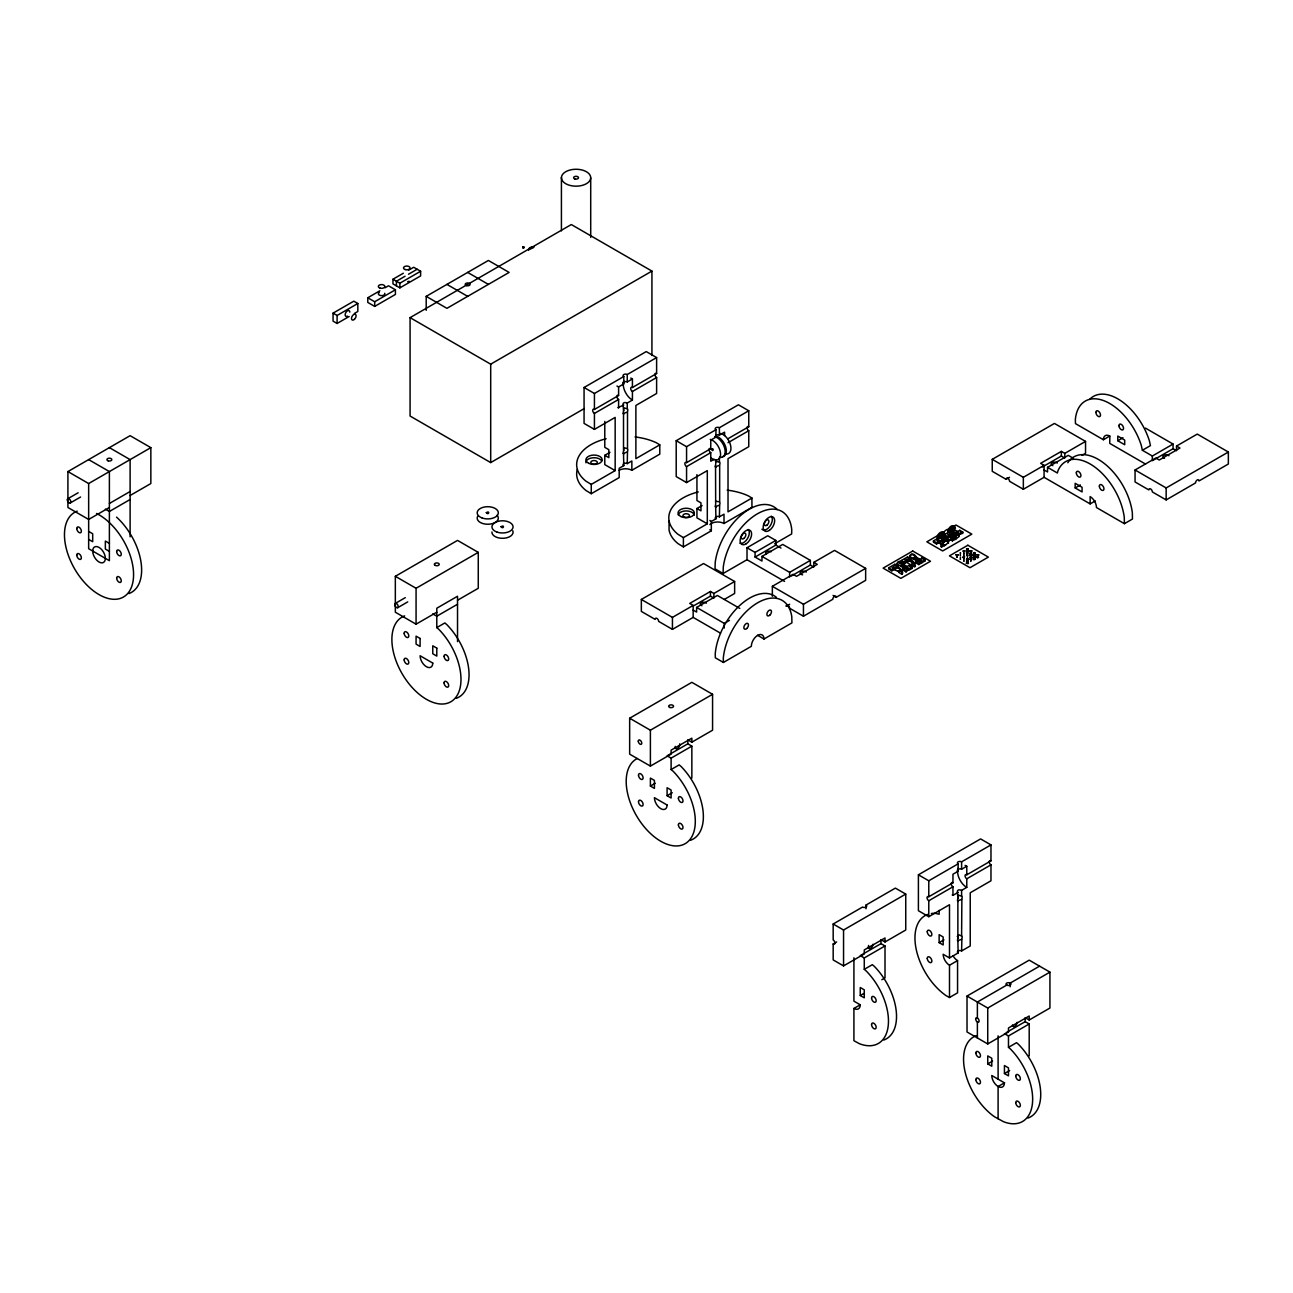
<?xml version="1.0" encoding="UTF-8"?>
<svg xmlns="http://www.w3.org/2000/svg" width="1293" height="1293" viewBox="0 0 1293 1293"><rect width="100%" height="100%" fill="white"/><g stroke="black" fill="none" stroke-linecap="round" stroke-linejoin="round"><path stroke-width="1.5" d="M777.303 509.523A48.859 28.204 -60 0 0 741.325 514.889A48.859 28.204 -60 0 0 715.207 562.455L715.045 568.855L723.11 573.51L723.272 567.11A48.859 28.204 -60 0 1 758.344 513.289A48.859 28.204 -60 0 1 791.752 529.791L791.655 533.944L774.572 543.803M950.403 531.164L950.403 532.36L953.523 534.154L953.523 532.958L950.403 531.164L944.197 534.752L944.197 535.949L947.3 537.743L947.3 536.547L943.842 533.993A4.881 2.828 -60 0 0 940.496 532.344A4.881 2.828 -60 0 0 936.989 537.726L937.797 538.195A4.881 2.828 -60 0 1 941.304 532.813A4.881 2.828 -60 0 1 944.65 534.462M951.373 530.793L955.414 528.239A4.881 2.828 -60 0 0 952.084 526.59A4.881 2.828 -60 0 0 948.577 531.973L947.769 531.504A4.881 2.828 -60 0 1 950.824 526.413A4.881 2.828 -60 0 1 954.396 526.881M940.399 534.866L939.284 535.625L940.641 534.817M941.821 534.429L942.306 533.249M942.71 533.362L941.595 534.284L942.468 533.169M953.474 527.14L952.424 528.191L953.668 527.124M901.9 574.27L901.9 573.639A4.881 2.828 60 0 0 898.829 568.532A4.881 2.828 60 0 0 895.257 569.017C892.186 567.482 897.455 570.763 895.952 567.239L898.021 566.043L895.952 568.435A4.881 2.828 60 0 1 899.637 568.063A4.881 2.828 60 0 1 902.692 573.171L901.9 574.27L899.12 572.654L899.281 571.102M898.053 570.843L899.686 571.603M956.917 533.282L957.968 534.009M907.88 561.889L907.896 561.663A4.881 2.828 60 0 1 911.5 561.21A4.881 2.828 60 0 1 914.555 566.318L915.363 565.849A4.881 2.828 60 0 0 912.308 560.758A4.881 2.828 60 0 0 908.72 561.227L906.765 561.404M907.088 569.583L908.494 569.566M524.134 247.658L523.309 246.737L522.728 247.739M909.011 570.197L912.308 568.306L912.308 567.11L909.189 565.316L902.967 568.904L902.967 570.1L906.086 571.894L908.381 569.825M920.131 559.869L915.638 561.582L915.638 562.794L918.757 564.588L924.964 560.984L924.964 559.788L921.861 557.994L919.792 559.659M941.045 536.951L942.452 537.338M944.423 545.646L941.611 546.858A4.881 2.828 -60 0 1 944.957 541.363A4.881 2.828 -60 0 1 948.464 542.688L944.423 545.646L943.631 544.983M955.188 539.44L952.391 540.652A4.881 2.828 -60 0 1 955.721 535.14A4.881 2.828 -60 0 1 959.228 536.466L955.188 539.44L954.46 538.551M899.993 562.099L899.847 562.067A4.881 2.828 60 0 0 897.003 563.845L905.052 568.904M908.963 558.932L910.692 559.934L910.692 558.738L907.573 556.944L901.366 560.532L901.366 561.728L904.47 563.522L906.538 562.326L911.145 564.976L912.034 564.362M919.436 559.465L917.367 560.192L916.268 559.126A4.881 2.828 60 0 0 912.567 554.681A4.881 2.828 60 0 0 909.674 556.54L917.707 561.582L917.707 560.386M912.648 562.956L913.456 563.392M954.864 535.884L953.474 533.896L957.628 531.956M957.45 936.277L958.856 934.807L961.863 936.164A3.265 1.875 -60 0 1 961.863 938.831L961.604 950.953A2.441 1.406 0 0 0 958.145 950.953A2.441 1.406 0 0 0 958.145 952.941L949.498 957.935L943.163 954.266A8.954 5.172 60 0 0 949.498 965.241L949.498 997.501L945.959 995.562A48.859 28.204 60 0 1 916.398 950.226A48.859 28.204 60 0 1 927.711 914.393M942.759 543.755L943.227 542.721M955.592 535.916L956.222 534.946M900.397 563.489L899.314 562.407L900.558 563.457M900.752 570.86L900.542 569.971M912.308 562.794L913.44 562.52L912.826 563.651M895.209 569.211L893.528 568.241L895.952 567.239M950.436 529.144L950.921 528.287M898.344 571.215L899.346 571.797L893.867 569.631L891.798 570.827L888.695 569.033L888.695 567.837L894.918 564.249L898.021 566.043M939.72 534.914L939.365 534.445M954.412 536.886L953.426 537.646L954.299 536.288M715.546 466.514L715.676 504.351A3.265 1.875 -60 0 0 715.676 507.018L715.934 518.832L711.328 521.483L711.328 530.793L683.399 546.923L678.082 543.674A48.859 28.204 0 0 1 669.063 530.033L669.063 520.723M958.921 534.639L962.8 533.298L962.8 532.102L959.697 530.308L957.628 531.504M591.257 493.716L591.257 484.406L615.161 470.604L615.161 417.413L594.424 429.389L584.064 423.393L584.064 387.496L646.241 351.583L656.618 357.579L656.618 373.532L632.422 387.496A2.441 1.406 60 0 0 630.693 388.498A2.441 1.406 60 0 0 632.422 391.488L632.422 400.054L627.25 403.044L625.521 402.559A2.408 1.649 11.7 0 0 623.081 403.966L623.517 411.255A3.265 1.875 -60 0 0 623.517 413.922L623.517 451.144A3.265 1.875 -60 0 0 623.517 453.811L623.792 465.625L619.185 468.276L619.185 477.586L591.257 493.716L585.939 490.467A48.859 28.204 0 0 1 577.276 469.472M623.792 465.625A2.441 1.406 0 0 1 623.792 463.621A2.441 1.406 0 0 1 627.25 463.621L627.509 451.499A3.265 1.875 -60 0 0 627.509 448.849L627.509 411.61A3.265 1.875 -60 0 0 627.509 408.944L623.792 407.78L623.792 410.705M715.934 460.13L715.676 464.462A3.265 1.875 -60 0 0 715.676 467.112L715.934 467.355M715.546 517.119A2.441 1.406 0 0 1 719.393 516.828L719.668 504.706A3.265 1.875 -60 0 0 719.668 502.04L719.668 464.817A3.265 1.875 -60 0 0 719.668 462.151L715.546 461.342M951.438 530.583L952.537 529.952M949.498 957.935L949.498 904.728L928.778 916.705L918.402 910.725L918.402 874.811L980.595 838.915L990.971 844.895L990.971 860.847L966.776 874.811A2.441 1.406 60 0 0 965.047 875.814A2.441 1.406 60 0 0 966.776 878.804L966.776 887.37L961.604 890.36L959.875 889.875A2.408 1.649 11.7 0 0 957.418 891.281L957.871 898.57A3.265 1.875 -60 0 0 957.871 901.237L957.871 938.476A3.265 1.875 -60 0 0 957.871 941.126L958.145 952.941M961.604 935.922L961.863 898.926A3.265 1.875 -60 0 0 961.863 896.275L958.145 895.095L958.145 898.021M524.198 247.286L523.309 247.949L522.647 247.011M901.851 563.603L902.74 564.491M900.914 570.843L900.639 569.68M951.309 528.336L950.29 529.532L951.066 528.207M715.546 501.231L719.393 501.797M522.631 247.367L524.15 247.302M529.629 248.919L531.035 248.854M950.646 529.5L950.694 528.158M954.848 537.985L956.448 538.712M945.926 539.763L947.203 540.232M715.546 435.515L716.451 434.998A2.441 1.341 -2.5 0 1 719.393 435.127L724.581 432.137L724.581 435.563M899.395 562.293L899.847 562.067A4.881 2.828 60 0 1 903.597 566.431L904.696 567.514L906.781 566.77M899.718 562.083L900.332 563.554M910.094 561.033L911.145 561.889M954.299 536.369L953.668 537.71M349.191 316.478L337.101 323.46L333.061 321.133L333.061 313.148L353.797 301.172L357.822 303.499L357.822 311.484L354.379 313.472M408.507 270.253L413.695 267.263L420.613 271.255L420.613 275.91L399.876 287.87L392.959 283.878L392.959 279.223L403.335 273.243M333.061 313.148L337.101 315.476L357.822 303.499M385.055 287.789L388.514 285.785L395.416 289.777L395.416 294.432L374.695 306.409L367.778 302.417L367.778 297.762L379.867 290.78M405.065 276.233L396.418 281.228L396.418 285.882M408.507 274.245L417.154 269.251M109.388 507.486L88.651 519.447L67.915 507.486L67.915 471.573L130.108 435.676L150.845 447.637L150.845 483.55L130.108 495.51M392.959 279.223L399.876 283.215L420.613 271.255M367.778 297.762L374.695 301.754L395.416 289.777M67.915 471.573L88.651 483.55L150.845 447.637M67.85 498.71L78.146 492.778M426.205 296.356L488.398 260.459L509.119 272.419L446.925 308.332L426.205 296.356L426.205 310.32M70.291 502.945L80.586 497.013M584.323 408.54L490.694 462.587L410.075 416.039L410.075 317.642L571.312 224.546L651.931 271.094L651.931 355.446M109.388 503.494L130.108 491.518M130.108 499.502L109.388 511.478L105.347 509.151M410.075 317.642L490.694 364.173L651.931 271.094M584.064 387.496L594.424 393.476L623.792 376.522A2.441 1.406 0 0 1 623.792 374.534A2.441 1.406 0 0 1 627.25 374.534L656.618 357.579M616.939 386.041L618.604 386.914L623.792 383.908L623.792 376.522M623.792 383.908A2.441 1.341 -2.5 0 1 623.404 382.308L624.293 381.791A2.441 1.341 -2.5 0 1 627.25 381.92L632.422 378.93L632.422 387.496M594.424 429.389L594.424 413.421A2.441 1.406 60 0 1 592.695 410.431A2.441 1.406 60 0 1 594.424 409.445L618.604 395.48L618.604 386.914M594.424 413.421L618.604 399.456A2.441 1.406 60 0 1 616.874 396.466A2.441 1.406 60 0 1 618.604 395.48M632.422 391.488L656.618 377.524A2.441 1.406 60 0 1 654.888 374.534A2.441 1.406 60 0 1 656.618 373.532M617.876 407.651L623.792 405.032M436.792 612.219L416.071 624.18L395.335 612.219L395.335 576.306L457.528 540.409L478.265 552.37L478.265 588.283L457.528 600.243M615.161 470.604L604.785 464.623L604.785 455.314L609.973 452.324M627.25 463.621L631.857 460.971L631.857 470.28A8.954 5.172 0 0 0 619.185 470.28M635.041 436.953A48.859 28.204 0 0 1 656.343 442.739L659.786 444.84L635.881 458.643L635.881 405.452L656.618 393.476L656.618 377.524M395.335 576.306L416.071 588.283L478.265 552.37M683.399 546.923L683.399 537.613L707.303 523.81L707.303 470.62L686.567 482.58L676.207 476.6L676.207 440.703L738.4 404.79L748.76 410.77L748.76 426.738A2.441 1.406 60 0 0 747.031 427.724A2.441 1.406 60 0 0 748.76 430.714L748.76 446.683L728.024 458.643L728.024 511.85L751.928 498.047L748.485 495.946A48.859 28.204 0 0 0 727.183 490.16M395.27 603.443L405.291 597.657M631.857 470.28L659.786 454.15L659.786 444.84M397.711 607.678L407.731 601.891M676.207 440.703L686.567 446.683L715.934 429.729A2.441 1.406 0 0 1 715.934 427.724A2.441 1.406 0 0 1 719.393 427.724L748.76 410.77M715.934 429.729L715.934 437.115L710.762 440.105L710.762 448.671L686.567 462.635A2.441 1.406 60 0 0 684.837 463.637A2.441 1.406 60 0 0 686.567 466.628L686.567 482.58M728.024 438.699L748.76 426.738M686.567 466.628L710.762 452.663A2.441 1.406 60 0 1 709.081 449.188M728.024 442.691L748.76 430.714M457.528 604.235L436.792 616.211L432.767 613.884M714.205 459.241L710.762 461.229L710.762 452.663M404.644 615.888A48.859 28.204 60 0 0 403.82 676.53A48.859 28.204 60 0 0 456.09 697.024A48.859 28.204 60 0 0 438.747 629.271L436.792 627.606L444.857 622.951L446.812 624.616A48.859 28.204 60 0 1 456.284 698.317M715.304 466.708L719.393 465.367M707.303 523.81L696.943 517.83L696.943 508.521L702.115 505.531M719.393 516.828L723.999 514.178L723.999 523.487A8.954 5.172 0 0 0 709.905 524.554M723.999 523.487L751.928 507.357L751.928 498.047M720.476 633.166L693.161 617.391L672.441 629.368L658.622 621.383A2.441 1.406 60 0 0 656.892 618.393A2.441 1.406 60 0 0 655.163 619.395L641.344 611.411L641.344 599.451L703.537 563.538L734.634 581.494L734.634 593.455L724.258 599.451M784.56 581.381L747.015 559.707L747.015 547.747L767.751 535.771L775.816 540.426L775.816 545.08L755.08 557.057L755.08 552.402L775.816 540.426M723.11 573.51L747.015 559.707M755.08 557.057L761.981 561.049L761.981 556.394L782.718 544.418L810.355 560.386L810.355 565.041L791.348 575.999M734.634 581.494L713.898 593.455L710.439 591.467L689.719 603.443L693.161 605.431L693.161 617.391M641.344 599.451L672.441 617.391L693.161 605.431M693.161 606.094L710.439 596.121L713.898 598.109L713.898 593.455M693.161 610.086L696.62 612.074L696.62 607.419L717.356 595.459L739.806 608.421M761.981 556.394L789.635 572.346L810.355 560.386M772.357 596.283L772.357 586.311L793.078 574.334L796.536 576.339L817.273 564.362L813.814 562.374L813.814 567.029L810.355 565.041M813.814 562.374L834.551 550.398L865.647 568.354L865.647 580.331L836.264 597.285L833.064 595.426M1009.526 477.311L1006.067 479.299L992.248 471.315L992.248 459.354L1054.441 423.441L1085.538 441.398L1085.538 453.374L1082.079 455.362M696.62 607.419L724.258 623.388L729.446 620.398M786.176 606.255L789.635 604.267M1085.538 441.398L1064.818 453.374L1061.359 451.37L1040.623 463.347L1044.081 465.335L1044.081 477.311L1090.144 503.898L1095.333 500.908M772.357 586.311L803.454 604.267L865.647 568.354M992.248 459.354L1023.345 477.311L1044.081 465.335M1042.352 466.999L1061.359 456.025L1064.818 458.029L1064.818 453.374M1044.081 469.989L1047.54 471.977L1047.54 467.323L1068.26 455.362L1073.449 458.352M1152.338 456.025L1152.338 460.68L1173.074 448.719L1173.074 444.065L1152.338 456.025L1142.382 450.271L1141.266 445.309A48.859 28.204 60 0 0 1104.254 400.846A48.859 28.204 60 0 0 1075.356 419.465L1075.453 423.603L1103.398 439.733L1109.847 436.016L1109.733 443.386L1145.55 464.074M938.847 534.898L926.839 541.832L942.662 550.963L971.819 534.138L955.996 525.006L952.553 526.978M949.127 528.966C944.165 529.694 943.906 533.233 941.757 534.478M940.173 536.256L945.135 539.585C950.08 537.549 944.181 537.872 944.779 540.118L940.173 537.452L942.241 535.06C946.767 536.676 937.247 538.583 943.05 535.528M955.543 533.896L950.937 531.229L953.022 528.837C957.547 530.453 948.011 532.36 953.83 529.306M941.676 544.531L938.605 542.769L936.536 543.965L933.417 542.155L933.417 540.959L939.639 537.371L942.742 539.165L942.742 540.361M723.401 662.452L751.33 646.322A8.954 5.172 -60 0 1 757.666 635.348A8.954 5.172 -60 0 1 764.001 639.017L791.93 622.887L791.785 616.648A48.859 28.204 -60 0 0 756.696 603.346A48.859 28.204 -60 0 0 723.288 658.412L723.401 662.452L715.336 657.798L715.239 653.757A48.859 28.204 -60 0 1 739.725 605.48A48.859 28.204 -60 0 1 776.414 597.366M786.225 605.77A2.441 1.406 60 0 1 788.132 605.415A2.441 1.406 60 0 1 789.635 608.26L803.454 616.228L832.821 599.273A2.441 1.406 -60 0 1 834.551 596.283A2.441 1.406 -60 0 1 836.264 597.285M1006.067 479.299A2.441 1.406 60 0 1 1007.797 478.297A2.441 1.406 60 0 1 1009.526 481.287L1023.345 489.271L1044.081 477.311M937.781 538.825L940.173 537.452M944.633 534.882L940.577 537.225L941.837 536.482M941.676 537.581L943.745 536.385M952.44 531.358L954.509 530.162M691.852 742.166L691.852 738.174L671.115 750.15L671.115 754.142L650.395 766.102L629.659 754.142L629.659 718.229L691.852 682.332L712.572 694.293L712.572 730.206L691.852 742.166L687.811 739.838L687.811 743.831L667.091 755.807L671.115 758.134L691.852 746.158L691.852 778.079M897.019 564.265L897.811 563.392A4.881 2.828 60 0 1 900.704 561.518A4.881 2.828 60 0 1 904.405 565.962L903.71 566.932M909.674 556.96L910.482 556.071A4.881 2.828 60 0 1 913.359 554.212A4.881 2.828 60 0 1 917.06 558.657L916.365 559.627M943.793 542.624L941.029 540.571L938.314 542.187L942.742 539.165M949.725 536.013L951.793 534.348L949.725 536.013L949.03 535.14L953.523 532.958M933.417 540.959L936.536 542.769L941.029 540.571M947.3 536.547L951.793 534.817M907.25 561.744L906.199 560.92L910.692 558.738M944.44 538.712L946.508 537.516L947.203 538.389M950.937 530.033L955.204 532.49L957.273 531.762M888.695 567.837L891.798 569.631L893.867 568.435L893.867 569.631M901.366 560.532L904.47 562.326L906.538 561.13L906.538 562.326M938.265 541.832L941.029 541.04M946.508 537.985L942.71 540.118L944.44 542.3M942.241 535.06L942.241 536.256L946.848 538.906L948.933 536.514L952.036 538.308L952.036 539.504L948.399 540.716M893.528 568.71L896.291 567.449L893.576 568.872M906.199 561.388L908.268 559.724M955.543 533.169L957.968 531.698M901.237 564.588L903.322 564.314L904.001 565.186L902.74 565.445L904.518 566.463M894.223 569.098L896.291 567.902M912.47 558.56L913.909 557.736M955.204 532.49L955.899 533.362L957.968 532.166M900.445 566.237L902.304 566.318M913.1 558.932L915.994 557.008L915.185 556.54L915.185 557.736M1117.782 440.735L1124.7 444.727L1124.7 440.073L1117.782 436.08L1117.782 440.735L1122.97 437.745M915.412 558.14L916.672 557.396L914.313 558.237M947.365 541.007L952.036 538.308M958.145 534.785L962.8 532.102M946.848 540.91L949.094 541.201M948.464 540.846L948.771 539.731M911.953 563.312L912.422 562.584M944.423 544.725L945.684 544.919M954.379 538.971L955.656 538.244M905.052 568.177L907.46 566.706L905.391 568.37L904.696 567.514M915.638 562.794L917.707 561.582M911.145 564.976L915.379 566.496M902.967 568.904L906.086 570.698L912.308 567.11M915.638 561.582L918.757 563.392L924.964 559.788M922.038 562.681L921.909 561.825M629.659 718.229L650.395 730.206L712.572 694.293M1075.178 487.946L1082.079 491.938L1082.079 487.283L1075.178 483.291L1075.178 487.946L1080.366 484.956M1142.382 450.271L1150.447 445.616L1149.332 440.654A48.859 28.204 60 0 0 1089.805 399.198M1176.517 446.053L1197.253 434.092L1228.35 452.033L1228.35 464.009L1198.983 480.964A2.441 1.406 -60 0 0 1197.253 479.962A2.441 1.406 -60 0 0 1195.524 482.952L1166.157 499.906L1152.338 491.938A2.441 1.406 60 0 0 1150.608 488.948A2.441 1.406 60 0 0 1148.879 489.934L1135.06 481.966L1135.06 469.989L1155.797 458.029L1159.255 460.017L1179.976 448.041L1176.517 446.053L1176.517 450.707L1173.074 448.719M637.255 758.538A48.859 28.204 60 0 0 639.292 820.231A48.859 28.204 60 0 0 690.785 838.414A48.859 28.204 60 0 0 673.071 771.194L671.115 769.529L679.181 764.874L681.136 766.539A48.859 28.204 60 0 1 690.607 840.24M1135.06 469.989L1166.157 487.946L1228.35 452.033M650.395 786.063L654.42 788.391L654.42 780.406L650.395 778.079L650.395 786.063L655.228 783.267M1090.144 503.898L1090.144 496.593A8.954 5.172 60 0 1 1096.48 507.551L1124.409 523.681L1132.474 519.026L1132.329 512.626A48.859 28.204 60 0 0 1103.996 463.25A48.859 28.204 60 0 0 1067.808 462.732M667.091 795.696L671.115 798.023L671.115 790.039L667.091 787.712L667.091 795.696L672.263 792.706M885.01 941.967L885.01 937.975L864.274 949.951L864.274 953.943L843.553 965.903L833.177 959.923L833.177 943.971A2.441 1.406 60 0 0 834.906 942.969A2.441 1.406 60 0 0 833.177 939.979L833.177 924.01L862.56 907.056A2.441 1.406 0 0 0 866.003 907.056A2.441 1.406 0 0 0 866.003 905.068L895.37 888.113L905.746 894.093L905.746 930.006L885.01 941.967L880.986 939.639L880.986 943.631L860.249 955.608L864.274 957.935L885.01 945.959L885.01 977.88L881.842 979.706M833.177 924.01L843.553 930.006L905.746 894.093M918.402 874.811L928.778 880.792L958.145 863.837A2.441 1.406 0 0 1 958.145 861.849A2.441 1.406 0 0 1 961.604 861.849L990.971 844.895M958.145 863.837L958.145 871.24L952.957 874.23L952.957 882.796A2.441 1.406 60 0 0 951.228 883.782A2.441 1.406 60 0 0 952.957 886.788L952.957 895.354L952.23 894.966M958.145 871.24A2.441 1.341 -2.5 0 1 957.757 869.623L958.646 869.106A2.441 1.341 -2.5 0 1 961.604 869.235L966.776 866.245L966.776 874.811M833.177 943.971L836.636 941.967M928.778 916.705L928.778 900.752A2.441 1.406 60 0 1 927.049 897.746A2.441 1.406 60 0 1 928.778 896.76L952.957 882.796M928.778 900.752L952.957 886.788M966.776 878.804L990.971 864.839A2.441 1.406 60 0 1 989.242 861.849A2.441 1.406 60 0 1 990.971 860.847M952.957 895.354L958.145 892.364M853.913 957.806L853.913 1001.154L860.249 1004.806A8.954 5.172 60 0 1 853.913 1008.459L853.913 1040.72L859.392 1043.693A48.859 28.204 60 0 0 888.291 1025.09A48.859 28.204 60 0 0 866.229 970.995L864.274 969.33L872.339 964.675L874.294 966.34A48.859 28.204 60 0 1 883.765 1040.041M939.138 942.629L943.163 944.957L943.163 936.989L939.138 934.661L939.138 942.629L943.971 939.849M860.249 995.497L864.274 997.824L864.274 989.84L860.249 987.513L860.249 995.497L863.708 993.509M853.913 1008.459L860.362 1004.742M961.604 950.953L970.235 945.959L970.235 892.768L990.971 880.792L990.971 864.839M949.498 965.241L957.563 960.586A8.954 5.172 60 0 1 953.086 955.866M949.498 997.501L957.563 992.846L957.563 960.586M1029.196 1019.999L1029.196 1016.007L1008.475 1027.983L1008.475 1031.976L987.739 1043.936L967.019 1031.976L967.019 996.063L1029.196 960.149L1049.932 972.126L1049.932 1008.039L1029.196 1019.999L1025.171 1017.672L1025.171 1021.664L1006.164 1032.638M1006.746 985.088L977.379 1002.043L977.379 1018.011M1039.572 966.146L1010.205 983.1L1010.205 986.785M967.019 996.063L987.739 1008.039L1049.932 972.126M1004.435 1033.624L1008.475 1035.952L1029.196 1023.991L1029.196 1055.912M976.312 1035.645A48.859 28.204 60 0 0 964.998 1071.477A48.859 28.204 60 0 0 994.559 1116.813L1003.578 1121.726A48.859 28.204 60 0 0 1032.477 1103.123A48.859 28.204 60 0 0 1010.431 1049.011L1008.475 1047.346L1016.54 1042.691L1018.496 1044.356A48.859 28.204 60 0 1 1027.967 1118.057M987.739 1063.88L991.779 1066.208L991.779 1058.24L987.739 1055.912L987.739 1063.88L992.571 1061.1M1004.435 1073.529L1008.475 1075.857L1008.475 1067.873L1004.435 1065.545L1004.435 1073.529L1009.623 1070.539M1004.564 1082.774L998.099 1086.492L998.099 1118.752M967.342 548.83C970.073 549.606 964.675 550.301 967.439 548.992M963.786 550.85C966.566 552.111 961.265 551.788 963.818 550.834M967.406 549.525C970.364 548.054 964.174 548.701 967.455 549.38M960.327 552.854C960.667 554.455 960.214 552.159 960.489 552.984M956.965 554.988C954.832 556.83 959.374 554.859 956.885 554.956M963.867 551.529C966.986 550.77 960.877 549.994 964.142 551.513M967.406 550.996L968.409 551.464L967.326 552.046M963.867 553.517C963.996 553.711 963.689 552.176 964.012 553.501M960.327 554.842C960.376 556.394 960.424 554.164 960.343 554.956M956.885 556.847C956.965 558.414 956.868 556.119 956.885 556.96M970.704 550.85C973.5 552.564 967.924 551.416 970.881 550.834M967.326 554.051C967.051 550.252 967.697 557.929 967.39 554.293M963.786 554.842C963.931 556.346 963.641 554.309 963.996 554.842M960.408 557.509C960.408 557.542 960.263 556.394 960.505 557.348M970.768 552.822C973.532 553.533 968.312 554.277 970.784 552.984M960.327 558.835C960.327 560.273 960.554 558.204 960.343 558.948M963.867 558.043L962.849 557.412L964.012 556.96M970.881 553.501C973.322 551.384 967.891 553.42 970.914 553.372M963.786 557.364C966.873 556.038 960.941 556.653 963.867 557.509M974.179 552.838C977.33 553.517 971.302 554.487 974.356 552.838M970.881 554.972C967.633 555.748 973.791 556.281 970.914 554.842M974.179 553.372C971.77 553.242 976.7 551.513 974.275 553.517M963.931 558.285C964.4 560.354 963.301 559.627 963.996 556.83M967.439 556.96C967.342 558.043 967.503 556.556 967.455 556.83M970.849 556.976C973.807 557.348 967.907 558.544 970.914 556.83M974.162 555.376C971.56 554.422 977.055 554.325 974.34 555.505M963.786 560.823C964.077 562.002 963.624 560.612 964.012 560.936M967.439 558.964C970.477 559.562 964.222 560.402 967.455 558.835M970.914 557.477C973.193 555.99 968.344 556.766 970.784 557.509M967.423 559.352C969.895 558.253 964.61 558.624 967.439 559.497M974.195 557.509C971.625 556.83 976.845 555.796 974.275 557.509M967.439 560.952C970.461 561.647 964.158 562.31 967.455 560.823M967.406 561.501C970.17 560.677 964.546 560.047 967.423 561.34M977.799 556.96C980.676 557.428 974.728 558.495 977.815 556.83M974.34 558.964C977.12 559.384 971.334 560.532 974.356 558.835M970.881 560.952C970.801 562.132 970.768 560.499 970.914 560.823M977.799 557.493C978.074 557.606 977.605 553.032 977.686 556.038M967.439 563.489C969.233 561.162 964.982 563.716 967.455 563.344M943.292 542.446L942.581 543.771M523.859 247.593L522.873 247.561M967.326 554.988C964.837 554.956 969.556 556.863 967.455 554.842M958.242 532.635L959.358 533.217M947.462 538.858L948.593 539.44M906.118 559.271L907.233 559.853M904.728 560.063L905.86 560.645M920.406 560.338L921.521 560.92M919.016 561.13L920.131 561.712M893.447 566.593L894.562 567.158M892.073 567.385L893.188 567.966M907.734 567.643L908.85 568.225M906.345 568.451L907.476 569.033M910.434 560.823L911.371 561.76M967.309 550.834C964.691 551.109 970.041 553.582 967.455 553.372M967.39 552.289L966.291 552.887L967.326 553.517M977.75 556.281L976.7 556.717L977.686 557.509M949.03 533.476L950.42 534.801M947.64 534.268L949.03 535.593M938.249 539.682L939.381 540.409M936.875 540.49L937.991 541.201M953.151 531.116L952.149 530.534M939.655 541.977L938.831 541.832L941.708 543.82M627.25 412.16L623.161 413.501L623.792 414.164M627.25 452.065L623.161 453.407L623.792 454.053M719.393 505.256L715.304 506.597L715.934 507.26M961.604 899.492L957.515 900.833L958.145 901.48M961.604 939.381L957.515 940.722L958.145 941.369M914.781 556.669L915.428 557.542L915.169 556.604M630.758 378.057L632.422 378.93M632.422 400.054L631.695 399.666A13.027 7.516 60 0 1 623.743 380.918M965.111 865.389L966.776 866.245M966.776 887.37L966.049 886.982A13.027 7.516 60 0 1 958.097 868.233M914.733 556.249L915.638 557.041L914.781 557.59M899.766 562.229L900.655 563.021M1145.436 428.096L1173.074 444.065M1047.54 467.323L1057.399 473.028L1057.868 471.04A48.859 28.204 60 0 1 1093.7 466.256A48.859 28.204 60 0 1 1124.264 517.281L1124.409 523.681M961.087 532.296L959.697 530.308M954.509 529.71L957.273 531.294M953.474 533.896L956.594 535.69M951.793 534.348L954.557 535.949M949.03 535.14L952.44 538.324M949.725 535.544L953.975 538.001L953.975 539.197M943.745 535.916L946.508 537.516M952.391 541.056L951.583 540.183A4.881 2.828 -60 0 1 954.913 534.672A4.881 2.828 -60 0 1 958.42 535.997M948.48 543.302L947.656 542.22A4.881 2.828 -60 0 0 944.149 540.894A4.881 2.828 -60 0 0 940.803 546.389L941.627 547.262M938.265 541.363L938.605 542.769M467.662 272.419L488.398 284.395M446.925 284.395L467.662 296.356M923.59 560.192L924.964 560.984M916.672 557.396L919.436 558.996M914.975 559.012L914.054 558.204L914.604 559.061M911.775 565.348L914.571 566.964M910.579 567.304L909.189 565.316M910.918 567.514L912.308 568.306M904.001 564.718L906.781 566.318M902.514 565.041L905.585 566.819M896.631 566.447L898.021 567.239M775.816 545.08L780.988 548.07M604.785 455.314L608.825 457.641L608.825 449.673L604.785 447.346L604.785 421.405M696.943 508.521L700.968 510.848L700.968 502.864L696.943 500.536L696.943 474.612M747.015 547.747L755.08 552.402M757.553 635.283L764.001 639.017M687.811 743.831L691.852 746.158M109.388 447.637L130.108 459.613L130.108 536.821M88.651 459.613L109.388 471.573L109.388 560.677L88.651 548.717L88.651 483.55M1025.171 1021.664L1029.196 1023.991M880.986 943.631L885.01 945.959M88.651 531.423L92.692 533.75L92.692 541.735L88.651 539.407M109.388 543.383L105.347 541.056L105.347 549.04L109.388 551.368M683.399 537.613L678.082 534.365A48.859 28.204 0 0 1 698.285 491.938M591.257 484.406L585.939 481.158A48.859 28.204 0 0 1 606.126 438.731M627.25 448.606L623.792 447.669L623.792 450.594M958.145 937.91L957.434 936.407M533.427 247.626L532.005 248.321M906.231 561.55L908.963 560.596M1166.157 487.946L1166.157 499.906M1061.359 451.37L1061.359 456.025M1023.345 477.311L1023.345 489.271M1008.475 1035.952L1008.475 1047.346M998.099 1035.838L998.099 1079.186M987.739 1008.039L987.739 1043.936M977.379 1021.987L977.379 1037.956M961.604 861.849L961.604 869.235M961.604 890.36L961.604 896.017M956.06 536.805L956.06 538.001M953.022 528.837L953.022 530.033M951.454 534.154L951.454 535.35M948.933 536.514L948.933 537.71M939.639 537.371L939.639 538.567M939.138 910.401L939.138 914.232L935.389 913.359A48.859 28.204 60 0 0 931.396 913.505M936.536 542.769L936.536 543.965M928.778 880.792L928.778 896.76M921.861 557.994L921.861 559.19M918.757 563.392L918.757 564.588M918.062 560.596L917.367 560.192M907.573 556.944L907.573 558.14M906.086 570.698L906.086 571.894M904.47 562.326L904.47 563.522M901.932 566.382L901.237 565.978M894.918 564.249L894.918 565.445M891.798 569.631L891.798 570.827M866.003 905.068L866.003 908.769M864.274 957.935L864.274 969.33M843.553 930.006L843.553 965.903M803.454 604.267L803.454 616.228M789.635 572.346L789.635 577.001M724.258 623.388L724.258 628.042M719.393 427.724L719.393 435.127M719.393 458.126L719.393 461.908M710.439 591.467L710.439 596.121M686.567 446.683L686.567 462.635M672.441 617.391L672.441 629.368M671.115 758.134L671.115 769.529M650.395 730.206L650.395 766.102M627.25 374.534L627.25 381.92M627.25 403.044L627.25 408.701M618.604 399.456L618.604 408.022M594.424 393.476L594.424 409.445M590.707 177.998A14.659 8.469 0 0 1 568.322 184.899A14.659 8.469 0 0 1 569.162 170.256A14.659 8.469 0 0 1 590.707 177.998L590.707 237.395M561.421 177.432L561.421 230.897M490.694 364.173L490.694 462.587M457.528 641.619L457.528 596.251L436.792 608.227L436.792 627.606M416.071 588.283L416.071 624.18M399.876 283.215L399.876 287.87M374.695 301.754L374.695 306.409M337.101 315.476L337.101 323.46M1052.809 465.642A3.265 1.875 0 0 1 1052.146 462.684A3.265 1.875 0 0 1 1057.27 463.072M1103.398 439.733A8.954 5.172 60 0 1 1109.733 436.08M1164.524 458.32A3.265 1.875 0 0 1 1163.862 455.362A3.265 1.875 0 0 1 1168.985 455.75M1017.106 1022.327A3.265 1.875 -60 0 1 1014.811 1026.319A3.265 1.875 -60 0 1 1012.5 1024.993M872.92 944.294A3.265 1.875 -60 0 1 870.011 948.545A3.265 1.875 -60 0 1 868.621 945.442M679.682 743.847A3.265 1.875 -60 0 1 677.451 748.485A3.265 1.875 -60 0 1 675.221 746.417M701.905 605.722A3.265 1.875 0 0 1 701.226 602.764A3.265 1.875 0 0 1 706.35 603.152M748.275 529.467A8.146 4.703 -60 0 1 747.451 538.664A8.146 4.703 -60 0 1 739.871 543.254M771.307 516.182A8.146 4.703 -60 0 1 769.901 526.251A8.146 4.703 -60 0 1 761.884 529.257M766.07 554.002A3.265 1.875 0 0 1 766.911 551.578A3.265 1.875 0 0 1 771.194 551.739M802.597 574.835A3.265 1.875 0 0 1 800.868 571.862A3.265 1.875 0 0 1 806.266 572.072M678.178 514.808A8.146 4.703 0 0 1 686.551 510.929A8.146 4.703 0 0 1 694.309 515.212M711.328 530.793A8.954 5.172 0 0 1 709.905 529.726M711.328 521.483A8.954 5.172 0 0 1 709.905 520.416M715.934 518.832A2.441 1.406 0 0 1 715.223 517.83M709.259 448.816A2.441 1.406 60 0 1 710.762 448.671M715.934 437.115A2.441 1.341 -2.5 0 1 715.304 436.533M585.939 462.829A8.146 4.703 0 0 1 592.275 457.835A8.146 4.703 0 0 1 601.698 460.809M512.804 530.809A10.57 6.109 0 0 1 503.527 538.276A10.57 6.109 0 0 1 491.922 531.989M497.078 515.26A10.57 6.109 0 0 1 488.786 524.215A10.57 6.109 0 0 1 477.634 516.36M96.539 513.466A48.859 28.204 60 0 1 132.516 583.822A48.859 28.204 60 0 1 80.425 577.583A48.859 28.204 60 0 1 77.224 511.155M116.548 517.135A48.859 28.204 60 0 1 140.921 561.55A48.859 28.204 60 0 1 128.88 593.584M714.851 436.743A11.395 6.578 60 0 1 724.856 448.833A11.395 6.578 60 0 1 719.409 457.237M710.245 439.41A11.395 6.578 60 0 1 720.573 454.085A11.395 6.578 60 0 1 710.617 457.609M720.605 433.43A11.395 6.578 60 0 1 730.626 445.503A11.395 6.578 60 0 1 725.163 453.908M715.999 436.08A11.395 6.578 60 0 1 725.648 446.812A11.395 6.578 60 0 1 722.48 456.704M347.461 316.138A3.265 1.875 -60 0 1 345.166 314.813A3.265 1.875 -60 0 1 347.461 310.821A3.265 1.875 -60 0 1 349.773 312.146M384.748 293.285A3.265 1.875 0 0 1 380.756 295.58A3.265 1.875 0 0 1 379.302 292.444M409.089 281.228A3.265 1.875 0 0 1 407.634 281.712M528.675 250.082A4.881 2.828 0 0 1 530.647 248.256M528.643 249.888A4.881 2.828 0 0 1 534.284 246.818M486.313 512.642C488.706 516.004 490.241 510.008 486.313 512.642M501.07 526.704C503.446 530.065 504.997 524.069 501.07 526.704M711.651 448.784C712.087 453.261 714.981 448.17 711.651 448.784M955.98 554.729L958.048 554.923L955.98 554.729M966.34 550.737L968.409 550.931L966.34 550.737M969.798 550.737L971.867 550.931L969.798 550.737M966.34 563.231L968.409 563.425L966.34 563.231M969.798 554.729L971.867 554.923L969.798 554.729M969.798 559.239C972.595 561.808 971.932 557.17 969.798 559.239M973.257 555.263L975.326 555.457L973.257 555.263M973.257 557.251L975.326 557.445L973.257 557.251M973.257 558.705L975.326 558.915L973.257 558.705M976.7 554.729L978.769 554.923L976.7 554.729M912.745 551.028L883.119 568.128L900.849 578.375L930.491 561.259L912.745 551.028M967.843 545.242L949.466 555.861L969.992 567.708L988.369 557.105L967.843 545.242M910.337 563.312L910.337 563.312M897.681 570.633L897.681 570.633M420.096 638.483L416.071 636.156L416.071 644.124L420.096 646.452L420.096 638.483M436.792 648.116L432.767 645.789L432.767 653.773L436.792 656.101L436.792 648.116M432.767 663.083L420.096 655.761A8.954 5.172 60 0 0 426.431 666.735A8.954 5.172 60 0 0 432.767 663.083M667.091 805.006L654.42 797.684A8.954 5.172 60 0 0 660.755 808.658A8.954 5.172 60 0 0 667.091 805.006M1004.435 1082.839L991.779 1075.517A8.954 5.172 60 0 0 998.099 1086.492A8.954 5.172 60 0 0 1004.435 1082.839M1099.357 486.184A3.265 1.875 60 0 0 1102.816 490.483A3.265 1.875 60 0 0 1102.816 485.877A3.265 1.875 60 0 0 1099.357 486.184M1076.326 472.882A3.265 1.875 60 0 0 1079.784 477.182A3.265 1.875 60 0 0 1079.784 472.575A3.265 1.875 60 0 0 1076.326 472.882M1118.946 425.672A3.265 1.875 60 0 0 1122.389 429.971A3.265 1.875 60 0 0 1122.389 425.365A3.265 1.875 60 0 0 1118.946 425.672M1095.898 412.386A3.265 1.875 60 0 0 1099.357 416.685A3.265 1.875 60 0 0 1099.357 412.079A3.265 1.875 60 0 0 1095.898 412.386M1015.748 1102.67A3.265 1.875 60 0 0 1019.207 1106.97A3.265 1.875 60 0 0 1019.207 1102.363A3.265 1.875 60 0 0 1015.748 1102.67M1015.748 1076.067A3.265 1.875 60 0 0 1019.207 1080.366A3.265 1.875 60 0 0 1019.207 1075.76A3.265 1.875 60 0 0 1015.748 1076.067M1007.247 985.314A2.441 1.406 0 0 0 1010.916 984.102A2.441 1.406 0 0 0 1007.247 982.874A2.441 1.406 0 0 0 1007.247 985.314M975.649 1018.997A2.441 1.406 60 0 0 978.235 1022.23A2.441 1.406 60 0 0 978.235 1018.771A2.441 1.406 60 0 0 975.649 1018.997M975.859 1053.035A3.265 1.875 60 0 0 979.318 1057.335A3.265 1.875 60 0 0 979.318 1052.728A3.265 1.875 60 0 0 975.859 1053.035M975.859 1079.639A3.265 1.875 60 0 0 979.318 1083.922A3.265 1.875 60 0 0 979.318 1079.316A3.265 1.875 60 0 0 975.859 1079.639M927.259 931.784A3.265 1.875 60 0 0 930.701 936.084A3.265 1.875 60 0 0 930.701 931.477A3.265 1.875 60 0 0 927.259 931.784M927.259 958.388A3.265 1.875 60 0 0 930.701 962.687A3.265 1.875 60 0 0 930.701 958.065A3.265 1.875 60 0 0 927.259 958.388M871.563 1024.638A3.265 1.875 60 0 0 875.022 1028.937A3.265 1.875 60 0 0 875.022 1024.331A3.265 1.875 60 0 0 871.563 1024.638M871.563 998.034A3.265 1.875 60 0 0 875.022 1002.334A3.265 1.875 60 0 0 875.022 997.727A3.265 1.875 60 0 0 871.563 998.034M638.5 775.202A3.265 1.875 60 0 0 641.958 779.501A3.265 1.875 60 0 0 641.958 774.895A3.265 1.875 60 0 0 638.5 775.202M638.5 801.805A3.265 1.875 60 0 0 641.958 806.105A3.265 1.875 60 0 0 641.958 801.498A3.265 1.875 60 0 0 638.5 801.805M678.405 824.837A3.265 1.875 60 0 0 681.847 829.136A3.265 1.875 60 0 0 681.847 824.53A3.265 1.875 60 0 0 678.405 824.837M678.405 798.234A3.265 1.875 60 0 0 681.847 802.533A3.265 1.875 60 0 0 681.847 797.926A3.265 1.875 60 0 0 678.405 798.234M669.903 707.481A2.441 1.406 0 0 0 673.556 706.269A2.441 1.406 0 0 0 669.903 705.041A2.441 1.406 0 0 0 669.903 707.481M638.289 741.18A2.441 1.406 60 0 0 640.892 744.396A2.441 1.406 60 0 0 640.892 740.937A2.441 1.406 60 0 0 638.289 741.18M769.771 615.209A3.265 1.875 -60 0 0 770.806 610.167A3.265 1.875 -60 0 0 766.959 613.577A3.265 1.875 -60 0 0 769.771 615.209M746.74 628.511A3.265 1.875 -60 0 0 747.774 623.452A3.265 1.875 -60 0 0 743.928 626.879A3.265 1.875 -60 0 0 746.74 628.511M744.154 538.244A3.265 1.875 -60 0 0 745.188 533.201A3.265 1.875 -60 0 0 741.342 536.611A3.265 1.875 -60 0 0 744.154 538.244M746.368 543.674A8.146 4.703 -60 0 0 750.57 530.809A8.146 4.703 -60 0 0 740.647 537.549A8.146 4.703 -60 0 0 746.368 543.674M767.185 524.942A3.265 1.875 -60 0 0 768.22 519.899A3.265 1.875 -60 0 0 764.373 523.309A3.265 1.875 -60 0 0 767.185 524.942M769.4 530.372A8.146 4.703 -60 0 0 773.618 517.507A8.146 4.703 -60 0 0 763.678 524.263A8.146 4.703 -60 0 0 769.4 530.372M684.579 517.248A3.265 1.875 0 0 0 689.46 515.616A3.265 1.875 0 0 0 684.579 513.984A3.265 1.875 0 0 0 684.579 517.248M680.975 516.57A8.146 4.703 0 0 0 694.228 513.774A8.146 4.703 0 0 0 683.415 508.537A8.146 4.703 0 0 0 680.975 516.57M592.42 464.042A3.265 1.875 0 0 0 597.318 462.425A3.265 1.875 0 0 0 592.42 460.793A3.265 1.875 0 0 0 592.42 464.042M588.832 463.363A8.146 4.703 0 0 0 602.069 460.567A8.146 4.703 0 0 0 591.257 455.346A8.146 4.703 0 0 0 588.832 463.363M496.9 532.053A10.57 6.109 0 0 0 513.062 527.091A10.57 6.109 0 0 0 497.514 521.499A10.57 6.109 0 0 0 496.9 532.053M482.16 517.992A10.57 6.109 0 0 0 498.322 513.014A10.57 6.109 0 0 0 482.774 507.422A10.57 6.109 0 0 0 482.16 517.992M435.062 565.332A2.441 1.406 0 0 0 439.151 564.702A2.441 1.406 0 0 0 436.161 562.972A2.441 1.406 0 0 0 435.062 565.332M394.769 604.574A2.441 1.406 60 0 0 397.355 607.791A2.441 1.406 60 0 0 397.355 604.332A2.441 1.406 60 0 0 394.769 604.574M404.176 633.279A3.265 1.875 60 0 0 407.634 637.578A3.265 1.875 60 0 0 407.634 632.972A3.265 1.875 60 0 0 404.176 633.279M404.176 659.883A3.265 1.875 60 0 0 407.634 664.182A3.265 1.875 60 0 0 407.634 659.575A3.265 1.875 60 0 0 404.176 659.883M444.081 682.914A3.265 1.875 60 0 0 447.54 687.213A3.265 1.875 60 0 0 447.54 682.607A3.265 1.875 60 0 0 444.081 682.914M444.081 656.311A3.265 1.875 60 0 0 447.54 660.61A3.265 1.875 60 0 0 447.54 656.004A3.265 1.875 60 0 0 444.081 656.311M76.772 528.546A3.265 1.875 60 0 0 80.214 532.845A3.265 1.875 60 0 0 80.214 528.239A3.265 1.875 60 0 0 76.772 528.546M76.772 555.15A3.265 1.875 60 0 0 80.214 559.449A3.265 1.875 60 0 0 80.214 554.842A3.265 1.875 60 0 0 76.772 555.15M116.661 578.181A3.265 1.875 60 0 0 120.12 582.48A3.265 1.875 60 0 0 120.12 577.874A3.265 1.875 60 0 0 116.661 578.181M116.661 551.578A3.265 1.875 60 0 0 120.12 555.877A3.265 1.875 60 0 0 120.12 551.271A3.265 1.875 60 0 0 116.661 551.578M92.692 551.044A8.954 5.172 60 0 0 102.179 562.859A8.954 5.172 60 0 0 102.179 550.188A8.954 5.172 60 0 0 92.692 551.044M67.349 499.841A2.441 1.406 60 0 0 69.935 503.058A2.441 1.406 60 0 0 69.935 499.599A2.441 1.406 60 0 0 67.349 499.841M108.159 460.825A2.441 1.406 0 0 0 111.828 459.613A2.441 1.406 0 0 0 108.159 458.385A2.441 1.406 0 0 0 108.159 460.825M354.395 319.355A3.265 1.875 -60 0 0 355.43 314.312A3.265 1.875 -60 0 0 351.567 317.739A3.265 1.875 -60 0 0 354.395 319.355M379.964 288.08A3.265 1.875 0 0 0 384.861 286.448A3.265 1.875 0 0 0 379.964 284.832A3.265 1.875 0 0 0 379.964 288.08M405.162 269.558A3.265 1.875 0 0 0 410.043 267.926A3.265 1.875 0 0 0 405.162 266.293A3.265 1.875 0 0 0 405.162 269.558M574.835 178.935A2.441 1.406 0 0 0 578.504 177.723A2.441 1.406 0 0 0 574.835 176.494A2.441 1.406 0 0 0 574.835 178.935M466.434 285.608A2.441 1.406 0 0 0 470.102 284.395A2.441 1.406 0 0 0 466.434 283.167A2.441 1.406 0 0 0 466.434 285.608"/></g></svg>
